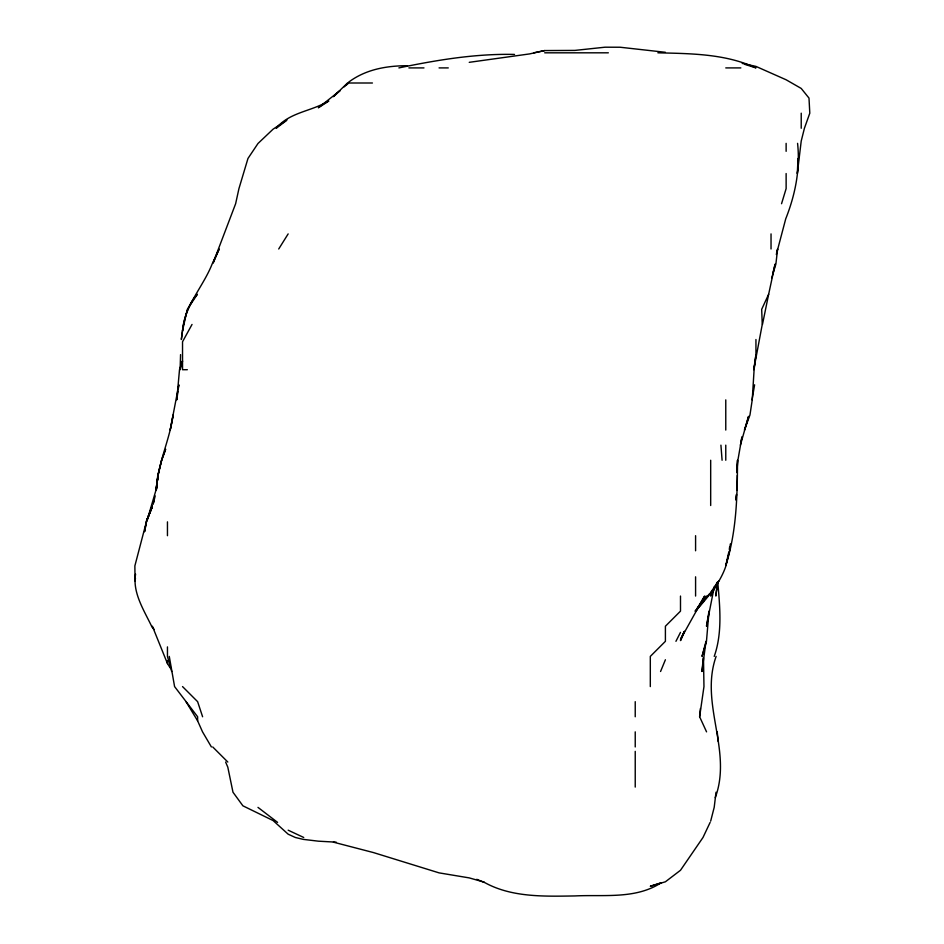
<?xml version="1.0" encoding="UTF-8"?>
<svg xmlns="http://www.w3.org/2000/svg" width="944" height="944" viewBox="0 0 944 944"><rect width="100%" height="100%" fill="white"/><g stroke="black" fill="none" stroke-linecap="round" stroke-linejoin="round"><path stroke-width="1.42" d="M797.574 143.358C800.406 169.212 795.237 194.794 785.738 218.807L776.322 254.479M728.792 552.122L725.771 565.598C736.639 531.543 737.382 495.659 737.5 460.247L736.768 471.221M736.945 490.42L737.311 475.328M180.564 354.614L180.103 369.706L182.534 360.938L179.502 369.706L176.788 399.878L177.92 391.654M798.01 158.45L797.314 173.543L801.22 141.057L804.418 128.266L809.799 113.186L808.996 98.093L801.22 88.441L786.128 79.78L755.943 66.399L742.232 63.413M156.551 489.051C157.589 463.528 169.743 440.175 173.118 414.971L170.18 430.063L178.853 384.798L178.298 388.904M736.745 472.59L737.889 460.247L741.913 437.084M706.56 731.86L699.622 716.767L700.401 708.531M703.292 657.779L701.958 671.503L706.018 641.318L702.029 656.41L706.466 641.318L709.015 611.134L706.501 626.226L714.337 586.448M156.586 489.051L157.188 483.564M157.483 480.815L158.096 475.328L155.89 490.42L147.016 520.604L152.362 505.512L146.721 520.604L134.874 565.869L135.039 580.961L135.44 578.212M730.349 543.921L729.582 550.777L725.771 566.376C719.824 583.758 707.398 597.517 695.586 611.134L704.649 596.053L680.494 639.407L684.282 631.501M717.44 582.33L715.835 596.053L717.629 582.33M716.024 792.217L714.207 807.309L710.679 821.103M755.943 339.521L755.943 354.614L754.103 369.706L752.238 399.878L749.961 414.971L744.474 430.063L748.58 416.351L740.379 445.155M182.534 330.601L181.342 339.521C183.372 323.391 185.661 306.576 197.39 294.257L187.337 309.349L182.534 330.601C184.611 305.467 203.125 286.787 212.117 264.072L219.197 248.992L213.261 262.821M158.096 475.328L156.02 490.42L157.79 475.328L161.613 460.247L165.637 449.273L161.636 460.247L158.415 473.959M755.943 354.614L753.749 369.706L762.256 324.441L761.678 309.349L768.652 294.257L775.13 264.072L772.711 273.677M729.287 549.408L729.688 546.67M699.622 716.767L703.964 686.583L703.481 657.779M752.026 399.878L754.61 384.798M144.585 531.578L146.58 520.604L152.362 506.55L146.721 520.604L144.621 531.578M762.469 324.441L768.652 294.257M740.851 442.83L741.913 437.155M716.107 656.41C699.398 703.74 732.674 750.515 715.245 797.704M135.582 574.105C132.361 592.513 143.936 610.19 151.606 626.226L154.191 629.506M154.179 500.025L153.14 504.143L155.205 495.907M776.57 253.098L777.62 248.992L775.885 264.072L771.744 277.796M711.894 591.935L710.679 596.053L717.393 582.224M714.23 656.41C722.549 632.787 719.883 606.827 717.782 582.33M781.549 203.715L786.128 188.623L786.128 173.543M213.202 262.703L235.634 203.715L238.938 188.623L247.977 158.45L257.983 143.5L273.076 129.186L287 119.994M146.721 520.604L152.362 506.574M660.564 671.503L665.402 659.75M684.4 631.453L680.494 640.587L684.518 631.453M710.136 822.389L702.997 837.481L680.494 870.274L665.402 881.79L650.31 886.263L661.166 882.758C635.678 899.479 603.735 894.475 574.872 895.939C544.818 896.375 512.167 897.579 485.051 882.758L476.779 879.312M675.939 641.318L680.494 632.374M717.346 582.247L710.679 595.18L718.75 580.961L710.679 592.395M192.033 324.441L182.534 341.752L182.534 369.706L187.337 369.706M278.716 248.992L288.156 233.9M697.262 608.196L706.478 596.053L695.586 611.134L704.141 600.36M694.985 611.134L695.586 610.414M707.563 596.053L709.9 593.316M347.486 83.001L333.433 96.642L339.899 90.801M346.365 84.948L348.525 83.001L372.432 83.001M339.899 90.707L318.34 107.781L328.795 101.079M344.218 86.848L348.525 83.001M285.985 120.891L276.203 128.266C289.643 111.958 311.697 111.498 328.406 101.008M348.525 82.258C365.635 69.36 386.603 65.726 407.513 65.714M398.887 67.909C436.86 60.05 475.516 53.548 514.515 54.433M665.402 52.298L620.137 47.235L605.045 47.2L574.872 50.41L544.688 50.563L529.596 53.914L469.239 62.328M533.679 52.817L544.688 50.563M544.688 52.817L608.337 52.817M408.882 67.909L423.974 67.909M439.066 67.909L448.27 67.909M725.771 67.909L740.851 67.909M336.182 842.166L318.34 841.175L303.248 839.369L295.33 837.481L288.168 834.201L273.076 820.548L242.891 805.81L232.979 792.217L227.811 767.177L225.628 762.032M657.885 52.817C690.878 53.619 725.346 53.725 755.943 67.885L744.969 64.416M333.433 842.166L373.458 852.574L439.066 872.87L469.239 877.896L484.331 882.18M303.732 837.481L288.168 830.189M257.983 807.391L277.583 822.389M182.534 686.583L197.626 701.675L202.606 716.767M212.719 746.952L227.811 762.032M211.397 746.952L202.535 731.86L197.626 720.838L197.626 716.767L174.581 686.583L169.283 656.41M152.362 627.359L152.362 626.226L167.454 663.561L170.321 668.092M186.015 701.675L197.626 720.838M171.69 671.503L167.454 656.41L167.454 646.9M717.204 731.86L718.207 741.465M720.921 445.155L722.089 460.247M801.22 113.186L801.22 128.266M786.128 143.358L786.128 151.323M771.036 233.9L771.036 248.992M725.771 399.878L725.771 430.063M725.771 445.155L725.771 460.247M710.679 460.247L710.679 505.512M695.586 535.696L695.586 550.777M695.586 576.819L695.586 596.053M680.494 596.053L680.494 611.134L665.402 626.226L665.402 641.318L650.31 656.41L650.31 686.583M635.229 701.675L635.229 716.767M635.229 731.86L635.229 746.952M635.229 751.365L635.229 787.084M167.454 521.855L167.454 535.696M167.454 660.706L167.454 663.561M736.485 494.538L735.86 500.025L736.497 494.538"/></g></svg>
